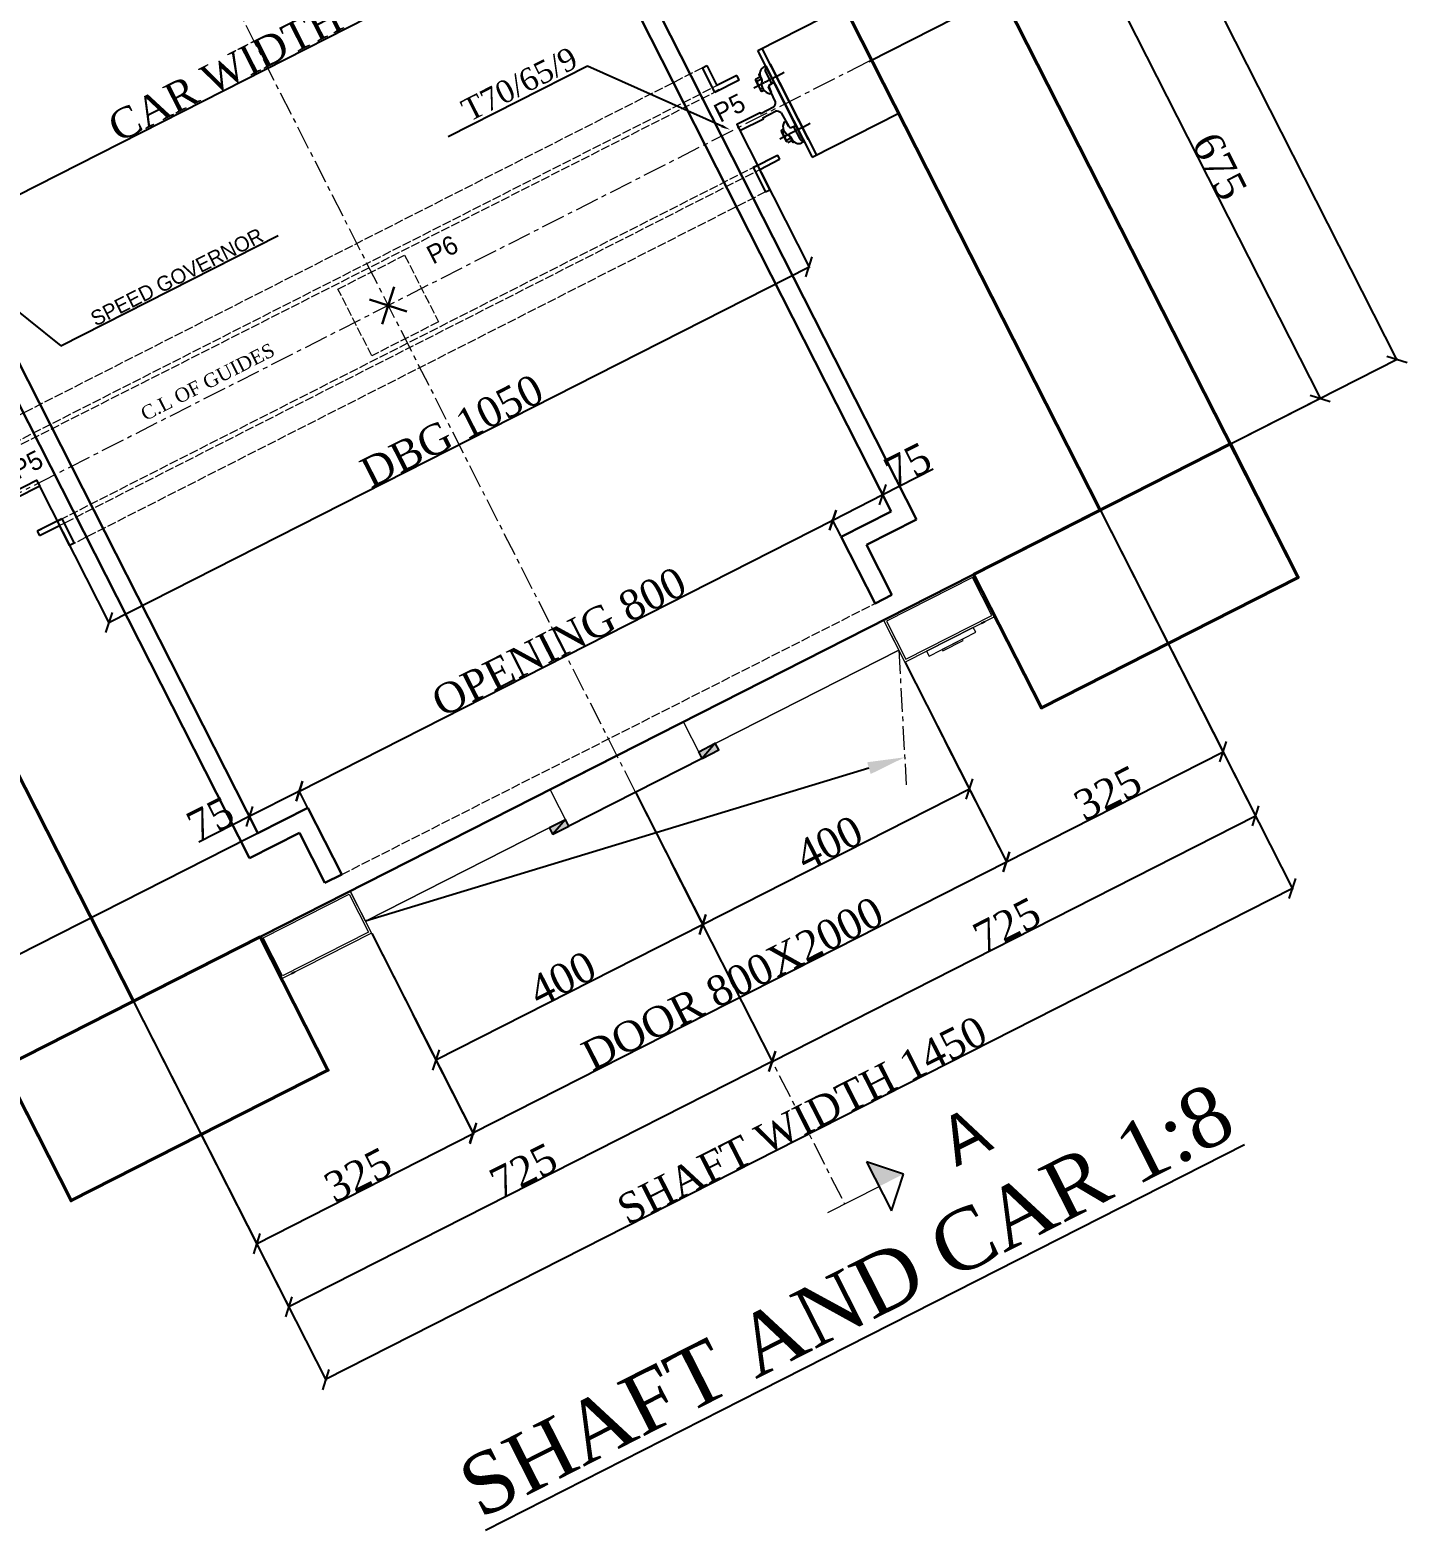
# Model space of a CAD drawing. Header units: millimetres. Extents: x 9028 to 18688, y -22518 to -16466.
# Drawn here: x 9998 to 11839, y -22518 to -20512 of the extents above; entities that cross this region are included whole.
import ezdxf
from ezdxf import colors
from ezdxf.entities.mleader import LeaderData, LeaderLine
from ezdxf.math import Vec2, Vec3

# ---------------------------------------------------------------- set-up
doc = ezdxf.new("R2010")
doc.units = ezdxf.units.MM
for name, pattern in [('ACAD_ISO02W100', [15, 12, -3]), ('ACAD_ISO10W100', [18, 12, -3, 0, -3]), ('CENTER', [50.8, 31.75, -6.35, 6.35, -6.35]), ('CENTER2', [28.575, 19.05, -3.175, 3.175, -3.175])]:
    doc.linetypes.add(name, pattern=pattern)
for name, color, linetype in [('6', 7, 'Continuous'), ('7', 6, 'ACAD_ISO10W100'), ('PDF_0', 7, 'Continuous'), ('PDF_gide rail', 7, 'Continuous')]:
    doc.layers.add(name, color=color, linetype=linetype)
for name, color, linetype, lineweight in [('Car', 3, 'Continuous', 18), ('CL', 2, 'CENTER', 0), ('DL', 8, 'ACAD_ISO02W100', 0), ('step&guides', 3, 'Continuous', 30), ('Wall', 1, 'Continuous', 50)]:
    doc.layers.add(name, color=color, linetype=linetype, lineweight=lineweight)
doc.styles.add('nassar2', font='cent.shx', dxfattribs={"height": 60})
doc.styles.add('top', font='cent.shx', dxfattribs={"height": 40})
doc.dimstyles.new('top', dxfattribs={"dimtxt": 35, "dimasz": 20, "dimexe": 1.25, "dimexo": 0.625, "dimtad": 1, "dimtxsty": 'top', "dimblk": 'OBLIQUE', "dimcen": 2.5, "dimadec": 0, "dimazin": 0, "dimtfac": 1, "dimtmove": 0, "dimatfit": 3, "dimldrblk": 'OBLIQUE', "dimfxl": 1, "dimarcsym": 0})

# ---------------------------------------------------------------- blocks, each defined once
blk = doc.blocks.new('_Oblique')
at = {"color": 0, "linetype": 'ByBlock', "lineweight": -2}
blk.add_line((-0.5, -0.5), (0.5, 0.5), dxfattribs=at)
blk = doc.blocks.new('*D24')
at = {"color": 0, "lineweight": -2, "transparency": 16777216}
for p, q in [((10811.3, -21539.3), (10897.7, -21709.4)), ((10540.5, -21889.4), (10897.1, -21708.3)), ((10454.7, -21720.4), (10541.1, -21890.6))]:
    blk.add_line(p, q, dxfattribs=at)
at = {"layer": 'Defpoints', "color": 0, "transparency": 16777216}
for p in [(10811, -21538.7), (10897.1, -21708.3), (10454.4, -21719.9)]:
    blk.add_point(p, dxfattribs=at)
at = {"color": 0, "lineweight": -2, "transparency": 16777216, "xscale": 20, "yscale": 20, "zscale": 20}
for p, rotation in [((10897.1, -21708.3), 26.92901637119429), ((10540.5, -21889.4), 206.9290163711943)]:
    blk.add_blockref('_Oblique', p, dxfattribs=dict(at, rotation=rotation))
at = {"color": 0, "transparency": 16777216, "insert": (10709.5, -21780.5), "char_height": 40, "attachment_point": 5, "rotation": 26.929, "style": 'top'}
blk.add_mtext('400', dxfattribs=at)
blk = doc.blocks.new('*D25')
at = {"color": 0, "lineweight": -2, "transparency": 16777216}
for p, q in [((11167.9, -21358.1), (11254.3, -21528.3)), ((10807.6, -21532.1), (10897.7, -21709.4)), ((10897.1, -21708.3), (11253.8, -21527.1))]:
    blk.add_line(p, q, dxfattribs=at)
at = {"layer": 'Defpoints', "color": 0, "transparency": 16777216}
for p in [(11167.6, -21357.6), (10807.3, -21531.5), (11253.8, -21527.1)]:
    blk.add_point(p, dxfattribs=at)
at = {"color": 0, "lineweight": -2, "transparency": 16777216, "xscale": 20, "yscale": 20, "zscale": 20}
for p, rotation in [((11253.8, -21527.1), 26.92901637119429), ((10897.1, -21708.3), 206.9290163711943)]:
    blk.add_blockref('_Oblique', p, dxfattribs=dict(at, rotation=rotation))
at = {"color": 0, "transparency": 16777216, "insert": (11066.1, -21599.3), "char_height": 40, "attachment_point": 5, "rotation": 26.929, "style": 'top'}
blk.add_mtext('400', dxfattribs=at)
blk = doc.blocks.new('*D8')
at = {"color": 0, "lineweight": -2, "transparency": 16777216}
for p, q in [((11220.7, -21462.1), (11303.8, -21625.6)), ((10590, -21986.8), (11303.2, -21624.5)), ((10509.3, -21828), (10590.5, -21987.9))]:
    blk.add_line(p, q, dxfattribs=at)
at = {"layer": 'Defpoints', "color": 0, "transparency": 16777216}
for p in [(11220.4, -21461.5), (11303.2, -21624.5), (10509, -21827.5)]:
    blk.add_point(p, dxfattribs=at)
at = {"color": 0, "lineweight": -2, "transparency": 16777216, "xscale": 20, "yscale": 20, "zscale": 20}
for p, rotation in [((11303.2, -21624.5), 26.92901637119429), ((10590, -21986.8), 206.9290163711943)]:
    blk.add_blockref('_Oblique', p, dxfattribs=dict(at, rotation=rotation))
at = {"color": 0, "transparency": 16777216, "insert": (10937.2, -21787.3), "char_height": 40, "attachment_point": 5, "rotation": 26.929, "style": 'top'}
blk.add_mtext('DOOR 800X2000', dxfattribs=at)
blk = doc.blocks.new('*D9')
at = {"color": 0, "lineweight": -2, "transparency": 16777216}
for p, q in [((10357.9, -21529.9), (10291, -21563.8)), ((10368.9, -21551.7), (10357.3, -21528.8)), ((10291, -21563.8), (10223.5, -21598.1)), ((10302.1, -21585.6), (10290.4, -21562.7))]:
    blk.add_line(p, q, dxfattribs=at)
at = {"layer": 'Defpoints', "color": 0, "transparency": 16777216}
for p in [(10369.2, -21552.2), (10291, -21563.8), (10302.3, -21586.2)]:
    blk.add_point(p, dxfattribs=at)
at = {"color": 0, "lineweight": -2, "transparency": 16777216, "xscale": 20, "yscale": 20, "zscale": 20}
for p, rotation in [((10357.9, -21529.9), 26.92901637119424), ((10291, -21563.8), 206.9290163711943)]:
    blk.add_blockref('_Oblique', p, dxfattribs=dict(at, rotation=rotation))
at = {"color": 0, "transparency": 16777216, "insert": (10239, -21567.1), "char_height": 40, "attachment_point": 5, "rotation": 26.929, "style": 'top'}
blk.add_mtext('75', dxfattribs=at)
blk = doc.blocks.new('*D10')
at = {"color": 0, "lineweight": -2, "transparency": 16777216}
for p, q in [((10357.9, -21529.9), (11071.1, -21167.6)), ((11082.2, -21189.4), (11070.5, -21166.5)), ((10368.9, -21551.7), (10357.3, -21528.8))]:
    blk.add_line(p, q, dxfattribs=at)
at = {"layer": 'Defpoints', "color": 0, "transparency": 16777216}
for p in [(11071.1, -21167.6), (11082.5, -21189.9), (10369.2, -21552.2)]:
    blk.add_point(p, dxfattribs=at)
at = {"color": 0, "lineweight": -2, "transparency": 16777216, "xscale": 20, "yscale": 20, "zscale": 20}
for p, rotation in [((11071.1, -21167.6), 26.92901637119429), ((10357.9, -21529.9), 206.9290163711943)]:
    blk.add_blockref('_Oblique', p, dxfattribs=dict(at, rotation=rotation))
at = {"color": 0, "transparency": 16777216, "insert": (10705.1, -21330.3), "char_height": 40, "attachment_point": 5, "rotation": 26.929, "style": 'top'}
blk.add_mtext('OPENING 800', dxfattribs=at)
blk = doc.blocks.new('*D26')
at = {"color": 0, "lineweight": -2, "transparency": 16777216}
for p, q in [((11138, -21133.6), (11205.4, -21099.3)), ((11071.1, -21167.6), (11138, -21133.6)), ((11149, -21155.4), (11137.4, -21132.5)), ((11082.2, -21189.4), (11070.5, -21166.5))]:
    blk.add_line(p, q, dxfattribs=at)
at = {"layer": 'Defpoints', "color": 0, "transparency": 16777216}
for p in [(11138, -21133.6), (11149.3, -21155.9), (11082.5, -21189.9)]:
    blk.add_point(p, dxfattribs=at)
at = {"color": 0, "lineweight": -2, "transparency": 16777216, "xscale": 20, "yscale": 20, "zscale": 20}
for p, rotation in [((11138, -21133.6), 26.92901637119429), ((11071.1, -21167.6), 206.9290163711943)]:
    blk.add_blockref('_Oblique', p, dxfattribs=dict(at, rotation=rotation))
at = {"color": 0, "transparency": 16777216, "insert": (11171.3, -21093.6), "char_height": 40, "attachment_point": 5, "rotation": 26.929, "style": 'top'}
blk.add_mtext('75', dxfattribs=at)
blk = doc.blocks.new('*D11')
at = {"color": 0, "lineweight": -2, "transparency": 16777216}
for p, q in [((11429.1, -21154.7), (11593.5, -21478.4)), ((11206.3, -21433.7), (11303.8, -21625.6)), ((11303.2, -21624.5), (11593, -21477.3))]:
    blk.add_line(p, q, dxfattribs=at)
at = {"layer": 'Defpoints', "color": 0, "transparency": 16777216}
for p in [(11428.8, -21154.2), (11206, -21433.1), (11593, -21477.3)]:
    blk.add_point(p, dxfattribs=at)
at = {"color": 0, "lineweight": -2, "transparency": 16777216, "xscale": 20, "yscale": 20, "zscale": 20}
for p, rotation in [((11593, -21477.3), 26.92901637119429), ((11303.2, -21624.5), 206.9290163711943)]:
    blk.add_blockref('_Oblique', p, dxfattribs=dict(at, rotation=rotation))
at = {"color": 0, "transparency": 16777216, "insert": (11438.8, -21532.5), "char_height": 40, "attachment_point": 5, "rotation": 26.929, "style": 'top'}
blk.add_mtext('325', dxfattribs=at)
blk = doc.blocks.new('*D12')
at = {"color": 0, "lineweight": -2, "transparency": 16777216}
for p, q in [((10454.7, -21720.4), (10591.1, -21989)), ((10136.3, -21811.4), (10301.3, -22136.2)), ((10300.8, -22135.1), (10590.5, -21987.9))]:
    blk.add_line(p, q, dxfattribs=at)
at = {"layer": 'Defpoints', "color": 0, "transparency": 16777216}
for p in [(10454.4, -21719.9), (10136.1, -21810.9), (10590.5, -21987.9)]:
    blk.add_point(p, dxfattribs=at)
at = {"color": 0, "lineweight": -2, "transparency": 16777216, "xscale": 20, "yscale": 20, "zscale": 20}
for p, rotation in [((10590.5, -21987.9), 26.92901637119429), ((10300.8, -22135.1), 206.9290163711943)]:
    blk.add_blockref('_Oblique', p, dxfattribs=dict(at, rotation=rotation))
at = {"color": 0, "transparency": 16777216, "insert": (10436.3, -22043.1), "char_height": 40, "attachment_point": 5, "rotation": 26.929, "style": 'top'}
blk.add_mtext('325', dxfattribs=at)
blk = doc.blocks.new('*D13')
at = {"color": 0, "lineweight": -2, "transparency": 16777216}
for p, q in [((10854.8, -21624.9), (10990.7, -21892.4)), ((10136.3, -21811.4), (10344.3, -22220.7)), ((10990.1, -21891.3), (10343.7, -22219.6))]:
    blk.add_line(p, q, dxfattribs=at)
at = {"layer": 'Defpoints', "color": 0, "transparency": 16777216}
for p in [(10854.5, -21624.3), (10136.1, -21810.9), (10343.7, -22219.6)]:
    blk.add_point(p, dxfattribs=at)
at = {"color": 0, "lineweight": -2, "transparency": 16777216, "xscale": 20, "yscale": 20, "zscale": 20}
for p, rotation in [((10990.1, -21891.3), 26.92901637119424), ((10343.7, -22219.6), 206.9290163711943)]:
    blk.add_blockref('_Oblique', p, dxfattribs=dict(at, rotation=rotation))
at = {"color": 0, "transparency": 16777216, "insert": (10657.6, -22037.1), "char_height": 40, "attachment_point": 5, "rotation": 26.929, "style": 'top'}
blk.add_mtext('725', dxfattribs=at)
blk = doc.blocks.new('*D14')
at = {"color": 0, "lineweight": -2, "transparency": 16777216}
for p, q in [((11429.1, -21154.7), (11637, -21564.1)), ((10990.1, -21891.3), (11636.5, -21562.9)), ((10854.8, -21624.9), (10990.7, -21892.4))]:
    blk.add_line(p, q, dxfattribs=at)
at = {"layer": 'Defpoints', "color": 0, "transparency": 16777216}
for p in [(11428.8, -21154.2), (11636.5, -21562.9), (10854.5, -21624.3)]:
    blk.add_point(p, dxfattribs=at)
at = {"color": 0, "lineweight": -2, "transparency": 16777216, "xscale": 20, "yscale": 20, "zscale": 20}
for p, rotation in [((11636.5, -21562.9), 26.92901637119429), ((10990.1, -21891.3), 206.9290163711943)]:
    blk.add_blockref('_Oblique', p, dxfattribs=dict(at, rotation=rotation))
at = {"color": 0, "transparency": 16777216, "insert": (11303.9, -21708.7), "char_height": 40, "attachment_point": 5, "rotation": 26.929, "style": 'top'}
blk.add_mtext('725', dxfattribs=at)
blk = doc.blocks.new('*D27')
at = {"color": 0, "lineweight": -2, "transparency": 16777216}
for p, q in [((11429.1, -21154.7), (11686.4, -21661.3)), ((11685.8, -21660.1), (10393.1, -22316.8)), ((10136.3, -21811.4), (10393.6, -22317.9))]:
    blk.add_line(p, q, dxfattribs=at)
at = {"layer": 'Defpoints', "color": 0, "transparency": 16777216}
for p in [(11428.8, -21154.2), (10136.1, -21810.9), (10393.1, -22316.8)]:
    blk.add_point(p, dxfattribs=at)
at = {"color": 0, "lineweight": -2, "transparency": 16777216, "xscale": 20, "yscale": 20, "zscale": 20}
for p, rotation in [((11685.8, -21660.1), 26.92901637119424), ((10393.1, -22316.8), 206.9290163711943)]:
    blk.add_blockref('_Oblique', p, dxfattribs=dict(at, rotation=rotation))
at = {"color": 0, "transparency": 16777216, "insert": (11030.1, -21970.1), "char_height": 40, "attachment_point": 5, "rotation": 26.929, "style": 'top'}
blk.add_mtext('SHAFT WIDTH 1450', dxfattribs=at)
blk = doc.blocks.new('*D16')
at = {"color": 0, "lineweight": -2, "transparency": 16777216}
for p, q in [((11119.2, -20554.3), (11418.3, -20402.5)), ((11417.1, -20403), (11722.8, -21004.8)), ((11429.4, -21153.9), (11724, -21004.3))]:
    blk.add_line(p, q, dxfattribs=at)
at = {"layer": 'Defpoints', "color": 0, "transparency": 16777216}
for p in [(11118.7, -20554.6), (11722.8, -21004.8), (11428.8, -21154.2)]:
    blk.add_point(p, dxfattribs=at)
at = {"color": 0, "lineweight": -2, "transparency": 16777216, "xscale": 20, "yscale": 20, "zscale": 20}
for p, rotation in [((11417.1, -20403), 116.9290163711014), ((11722.8, -21004.8), 296.9290163711014)]:
    blk.add_blockref('_Oblique', p, dxfattribs=dict(at, rotation=rotation))
at = {"color": 0, "transparency": 16777216, "insert": (11588.4, -20694.6), "char_height": 40, "attachment_point": 5, "rotation": 296.929, "style": 'top'}
blk.add_mtext('675', dxfattribs=at)
blk = doc.blocks.new('*D17')
at = {"color": 0, "lineweight": -2, "transparency": 16777216}
for p, q in [((10761.4, -19838.8), (11055.9, -19689.2)), ((11417.1, -20403), (11054.8, -19689.8)), ((11119.2, -20554.3), (11418.3, -20402.5))]:
    blk.add_line(p, q, dxfattribs=at)
at = {"layer": 'Defpoints', "color": 0, "transparency": 16777216}
for p in [(11054.8, -19689.8), (10760.8, -19839.1), (11118.7, -20554.6)]:
    blk.add_point(p, dxfattribs=at)
at = {"color": 0, "lineweight": -2, "transparency": 16777216, "xscale": 20, "yscale": 20, "zscale": 20}
for p, rotation in [((11054.8, -19689.8), 116.9290163711014), ((11417.1, -20403), 296.9290163711014)]:
    blk.add_blockref('_Oblique', p, dxfattribs=dict(at, rotation=rotation))
at = {"color": 0, "transparency": 16777216, "insert": (11254.4, -20037), "char_height": 40, "attachment_point": 5, "rotation": 296.929, "style": 'top'}
blk.add_mtext('TZ 800', dxfattribs=at)
blk = doc.blocks.new('*D18')
at = {"color": 0, "lineweight": -2, "transparency": 16777216}
for p, q in [((9758.3, -20516.6), (9163.7, -20818.6)), ((9708.3, -21887.9), (9164.8, -20818.1)), ((10346.4, -21563.8), (9707.2, -21888.5))]:
    blk.add_line(p, q, dxfattribs=at)
at = {"layer": 'Defpoints', "color": 0, "transparency": 16777216}
for p in [(9758.9, -20516.3), (9164.8, -20818.1), (10346.9, -21563.5)]:
    blk.add_point(p, dxfattribs=at)
at = {"color": 0, "lineweight": -2, "transparency": 16777216, "xscale": 20, "yscale": 20, "zscale": 20}
for p, rotation in [((9164.8, -20818.1), 116.9290163711014), ((9708.3, -21887.9), 296.9290163711014)]:
    blk.add_blockref('_Oblique', p, dxfattribs=dict(at, rotation=rotation))
at = {"color": 0, "transparency": 16777216, "insert": (9432.3, -21299.1), "char_height": 40, "attachment_point": 5, "rotation": 296.929, "style": 'top'}
blk.add_mtext('CAR DEPTH 1200', dxfattribs=at)
blk = doc.blocks.new('*D29')
at = {"color": 0, "lineweight": -2, "transparency": 16777216}
for p, q in [((10943.1, -20639.5), (11039.9, -20830.2)), ((10103.2, -21304.6), (11039.4, -20829.1)), ((10011, -21123), (10103.8, -21305.7))]:
    blk.add_line(p, q, dxfattribs=at)
at = {"layer": 'Defpoints', "color": 0, "transparency": 16777216}
for p in [(10942.8, -20638.9), (11039.4, -20829.1), (10010.7, -21122.5)]:
    blk.add_point(p, dxfattribs=at)
at = {"color": 0, "lineweight": -2, "transparency": 16777216, "xscale": 20, "yscale": 20, "zscale": 20}
for p, rotation in [((11039.4, -20829.1), 26.92901637119429), ((10103.2, -21304.6), 206.9290163711943)]:
    blk.add_blockref('_Oblique', p, dxfattribs=dict(at, rotation=rotation))
at = {"color": 0, "transparency": 16777216, "insert": (10561.9, -21048.4), "char_height": 40, "attachment_point": 5, "rotation": 26.929, "style": 'top'}
blk.add_mtext('DBG 1050', dxfattribs=at)
blk = doc.blocks.new('*D30')
at = {"color": 0, "lineweight": -2, "transparency": 16777216}
for p, q in [((10606.1, -20086.6), (10739.6, -20349.3)), ((9892, -20778.4), (10739, -20348.1)), ((9759.2, -20516.9), (9892.6, -20779.5))]:
    blk.add_line(p, q, dxfattribs=at)
at = {"layer": 'Defpoints', "color": 0, "transparency": 16777216}
for p in [(10605.9, -20086.1), (10739, -20348.1), (9758.9, -20516.3)]:
    blk.add_point(p, dxfattribs=at)
at = {"color": 0, "lineweight": -2, "transparency": 16777216, "xscale": 20, "yscale": 20, "zscale": 20}
for p, rotation in [((10739, -20348.1), 26.92901637119429), ((9892, -20778.4), 206.9290163711943)]:
    blk.add_blockref('_Oblique', p, dxfattribs=dict(at, rotation=rotation))
at = {"color": 0, "transparency": 16777216, "insert": (10306.2, -20544.9), "char_height": 40, "attachment_point": 5, "rotation": 26.929, "style": 'top'}
blk.add_mtext('CAR WIDTH 950', dxfattribs=at)
blk = doc.blocks.new('*D21')
at = {"color": 0, "lineweight": -2, "transparency": 16777216}
for p, q in [((10700.3, -19729.6), (11102, -19525.6)), ((11825.5, -20952.7), (11100.8, -19526.2)), ((11424.9, -21156.2), (11826.6, -20952.1))]:
    blk.add_line(p, q, dxfattribs=at)
at = {"layer": 'Defpoints', "color": 0, "transparency": 16777216}
for p in [(11100.8, -19526.2), (10699.8, -19729.9), (11424.4, -21156.4)]:
    blk.add_point(p, dxfattribs=at)
at = {"color": 0, "lineweight": -2, "transparency": 16777216, "xscale": 20, "yscale": 20, "zscale": 20}
for p, rotation in [((11100.8, -19526.2), 116.9290163711014), ((11825.5, -20952.7), 296.9290163711014)]:
    blk.add_blockref('_Oblique', p, dxfattribs=dict(at, rotation=rotation))
at = {"color": 0, "transparency": 16777216, "insert": (11458.9, -20185.5), "char_height": 40, "attachment_point": 5, "rotation": 296.929, "style": 'top'}
blk.add_mtext('SHAFT DEPTH  1600', dxfattribs=at)

msp = doc.modelspace()

# ---------------------------------------------------------------- hatches: boundary and pattern name
at = {"true_color": 0x000007, "transparency": 33554666}
h = msp.add_hatch(color=7, dxfattribs=at)
h.paths.add_polyline_path([(10892.027, -21477.275), (10914.097, -21466.064), (10896.559, -21486.197)])
h.paths.add_polyline_path([(10914.097, -21466.064), (10896.559, -21486.197), (10918.629, -21474.986)])
h = msp.add_hatch(color=7, dxfattribs=at)
h.paths.add_polyline_path([(10692.455, -21578.65), (10713.586, -21567.916), (10696.987, -21587.572)])
h.paths.add_polyline_path([(10713.586, -21567.916), (10696.987, -21587.572), (10718.119, -21576.838)])
at = {"layer": 'Car', "lineweight": 25, "ltscale": 4, "transparency": 16777216}
h = msp.add_hatch(color=256, dxfattribs=at)
h.dxf.hatch_style = 1
h.paths.add_polyline_path([(11132.988, -22058.518), (11116.434, -22025.706), (11165.603, -22042.063)])

# ---------------------------------------------------------------- linework, layer by layer
for p, q in [((10971, -20539.912), (11086.904, -20481.036)), ((10992.512, -20582.261), (11021.95, -20640.213)), ((11043.462, -20682.563), (11159.366, -20623.687)), ((10942.783, -20638.927), (10946.859, -20646.951)), ((10006.636, -21114.458), (10010.712, -21122.482)), ((10140.517, -21808.591), (11424.375, -21156.435)), ((11424.375, -21156.435), (10140.517, -21808.591)), ((11241.604, -21249.277), (11246.061, -21247.012)), ((11259.435, -21240.219), (11350.012, -21418.532)), ((11270.154, -21305.482), (11274.612, -21303.217)), ((10318.83, -21718.014), (10323.288, -21715.749)), ((10351.839, -21771.955), (10347.381, -21774.219))]:
    msp.add_line(p, q)
at = {"ltscale": 5, "transparency": 33554666}
for p, q in [((10896.858, -20562.909), (10902.723, -20559.94)), ((10913.348, -20595.495), (10896.858, -20562.909)), ((10902.723, -20559.94), (10916.245, -20586.661)), ((10942.965, -20573.139), (10916.245, -20586.661)), ((10945.934, -20579.005), (10942.965, -20573.139)), ((10913.348, -20595.495), (10945.934, -20579.005)), ((10919.213, -20592.526), (10913.348, -20595.495)), ((10964.573, -20696.338), (10997.108, -20679.748)), ((10970.429, -20693.352), (10964.573, -20696.338)), ((10964.573, -20696.338), (10981.162, -20728.873)), ((11000.094, -20685.605), (10973.415, -20699.208)), ((10997.108, -20679.748), (11000.094, -20685.605)), ((10987.019, -20725.887), (10973.415, -20699.208)), ((10981.162, -20728.873), (10987.019, -20725.887)), ((10040.148, -21165.914), (10007.562, -21182.404)), ((10010.53, -21188.27), (10037.25, -21174.748)), ((10034.282, -21168.882), (10040.148, -21165.914)), ((10050.772, -21201.468), (10037.25, -21174.748)), ((10040.148, -21165.914), (10056.638, -21198.5)), ((10007.562, -21182.404), (10010.53, -21188.27)), ((10056.638, -21198.5), (10050.772, -21201.468))]:
    msp.add_line(p, q, dxfattribs=at)
at = {"color": 7, "linetype": 'Continuous', "lineweight": 20, "transparency": 33554666}
for p, q in [((10892.046, -21477.313), (11159.453, -21341.479)), ((10446.198, -21703.788), (10713.606, -21567.954))]:
    msp.add_line(p, q, dxfattribs=at)
at = {"transparency": 33554666}
msp.add_line((10871.666, -21437.192), (10693.226, -21527.834), dxfattribs=at)
at = {"color": 7, "linetype": 'Continuous', "lineweight": 20, "transparency": 33554666}
for points in [[(11259.435, -21240.219), (11139.073, -21301.358), (11167.624, -21357.564), (11287.985, -21296.424)], [(11258.128, -21244.27), (11143.107, -21302.675), (11168.921, -21353.494), (11283.943, -21295.09)], [(11199.908, -21349.359), (11262.318, -21317.657), (11259.009, -21311.143), (11196.599, -21342.845)], [(11218.124, -21342.349), (11245.42, -21328.483), (11244.515, -21326.7), (11217.218, -21340.566)], [(10305.457, -21724.807), (10425.819, -21663.668), (10454.369, -21719.873), (10334.007, -21781.012)], [(10309.499, -21726.141), (10424.503, -21667.701), (10450.317, -21718.52), (10335.314, -21776.961)]]:
    msp.add_lwpolyline(points, close=True, dxfattribs=at)
for points in [[(10713.606, -21567.954), (10446.198, -21703.788), (10425.819, -21663.668), (11139.073, -21301.358), (11159.453, -21341.479), (10892.046, -21477.313)], [(10896.559, -21486.197), (10894.326, -21481.802), (10871.666, -21437.192)], [(10718.119, -21576.838), (10693.226, -21527.834), (10693.226, -21527.834)]]:
    msp.add_lwpolyline(points, dxfattribs=at)
at = {"color": 7, "linetype": 'Continuous', "lineweight": -2, "true_color": 0x000007, "transparency": 33554666}
for points in [[(10892.027, -21477.275), (10914.097, -21466.064), (10896.559, -21486.197)], [(10914.097, -21466.064), (10896.559, -21486.197), (10918.629, -21474.986)], [(10692.455, -21578.65), (10713.586, -21567.916), (10696.987, -21587.572)], [(10713.586, -21567.916), (10696.987, -21587.572), (10718.119, -21576.838)]]:
    msp.add_lwpolyline(points, close=True, dxfattribs=at)
at = {"color": 7, "linetype": 'Continuous', "lineweight": 20, "true_color": 0x000007, "transparency": 33554666}
for points in [[(10918.629, -21474.986), (10914.097, -21466.064), (10914.097, -21466.064)], [(10696.987, -21587.572), (10692.455, -21578.65), (10692.455, -21578.65)]]:
    msp.add_lwpolyline(points, dxfattribs=at)
at = {"layer": '6', "transparency": 33554666}
msp.add_line((10896.559, -21486.197), (10718.119, -21576.838), dxfattribs=at)
at = {"layer": 'Car', "linetype": 'CENTER2', "lineweight": 30, "ltscale": 4, "transparency": 33554666}
for p, q in [((10468.634, -20905.572), (10484.862, -20855.837)), ((10501.615, -20888.818), (10451.88, -20872.59))]:
    msp.add_line(p, q, dxfattribs=at)
at = {"layer": 'Car', "lineweight": 25, "ltscale": 4, "transparency": 33554666}
for p, q in [((11165.603, -22042.063), (11116.434, -22025.706)), ((11116.434, -22025.706), (11149.542, -22091.329)), ((11149.542, -22091.329), (11165.764, -22042.123))]:
    msp.add_line(p, q, dxfattribs=at)
at = {"layer": 'Car', "ltscale": 4, "transparency": 33554666}
msp.add_line((11064.526, -22093.294), (11132.988, -22058.518), dxfattribs=at)
at = {"layer": 'CL'}
for p, q in [((9826.288, -19600.186, -110.467), (11086.923, -22081.917)), ((11118.677, -20554.626), (9834.818, -21206.783)), ((11159.453, -21341.479), (11169.339, -21521.664))]:
    msp.add_line(p, q, dxfattribs=at)
at = {"layer": 'DL'}
for p, q in [((10896.858, -20562.909), (9966.592, -21035.747)), ((10934.236, -20577.557), (9953.544, -21076.085)), ((10945.908, -20578.955), (9956.387, -21081.661)), ((10997.133, -20679.798), (10007.712, -21182.701)), ((10991.378, -20690.049), (10037.333, -21174.911)), ((10981.162, -20728.873), (10054.927, -21199.656))]:
    msp.add_line(p, q, dxfattribs=at)
at = {"layer": 'DL', "transparency": 33554666}
msp.add_line((10414.496, -21641.378), (11127.751, -21279.069), dxfattribs=at)
at = {"layer": 'DL'}
msp.add_lwpolyline([(10543.97, -20902.638), (10454.814, -20947.927), (10409.525, -20858.77), (10498.682, -20813.482)], close=True, dxfattribs=at)
at = {"layer": 'PDF_0', "lineweight": 25}
for points in [[(11032.859, -20661.689), (10971, -20539.912)], [(11038.647, -20658.749), (10976.788, -20536.971)], [(10967.782, -20577.898), (10973.644, -20574.92)], [(10974.418, -20574.915), (10976.299, -20578.618)], [(10981.603, -20560.785), (10978.209, -20562.509)], [(10979.134, -20562.039), (10979.134, -20562.039)], [(10989.018, -20583.025), (10980.712, -20566.672)], [(10981.603, -20560.785), (11032.859, -20661.689)], [(10981.603, -20560.785), (11043.462, -20682.563)], [(10981.623, -20563.88), (10982.857, -20563.253)], [(10987.391, -20557.845), (11038.647, -20658.749)], [(11038.647, -20658.749), (10987.391, -20557.845)], [(10987.391, -20557.845), (11038.647, -20658.749)], [(10987.391, -20557.845), (11049.25, -20679.622)], [(10988.984, -20577.608), (10994.905, -20574.601)], [(10995.464, -20574.317), (10996.389, -20573.847)], [(10997.189, -20573.441), (11006.117, -20568.906)], [(10965.534, -20589.52), (10971.705, -20586.385)], [(10968.026, -20579.874), (10974.922, -20593.45)], [(10972.014, -20586.229), (10972.939, -20585.759)], [(10973.248, -20585.602), (10979.419, -20582.467)], [(10977.147, -20590.22), (10974.678, -20591.474)], [(10979.728, -20582.31), (10980.653, -20581.84)], [(10980.962, -20581.683), (10987.133, -20578.549)], [(10985.896, -20589.352), (10988.821, -20595.927)], [(10986.251, -20585.984), (10987.486, -20585.357), (10989.06, -20584.378)], [(10987.75, -20578.235), (10988.367, -20577.922)], [(10988.945, -20595.872), (10988.945, -20595.872)], [(11012.321, -20641.374), (11008.737, -20635.133)], [(11008.854, -20635.066), (11008.854, -20635.066)], [(11000.176, -20657.718), (11006.347, -20654.583)], [(11009.436, -20661.395), (11002.54, -20647.819)], [(11006.46, -20647.927), (11003.991, -20649.181)], [(11006.656, -20654.426), (11007.582, -20653.956)], [(11007.89, -20653.799), (11014.061, -20650.665)], [(11014.37, -20650.508), (11015.295, -20650.038)], [(11017.21, -20659.157), (11015.33, -20655.455)], [(11015.604, -20649.881), (11021.775, -20646.746)], [(11019.272, -20642.584), (11027.579, -20658.937)], [(11022.392, -20646.433), (11023.009, -20646.12)], [(11023.626, -20645.806), (11029.547, -20642.798)], [(11030.106, -20642.515), (11031.031, -20642.044)], [(11031.831, -20641.638), (11040.759, -20637.103)], [(11010.888, -20662.757), (11016.75, -20659.779)], [(11032.859, -20661.689), (11029.465, -20663.413)], [(11030.371, -20659.848), (11031.605, -20659.221)], [(11030.39, -20662.943), (11030.39, -20662.943)]]:
    msp.add_lwpolyline(points, dxfattribs=at)
for points in [[(10973.311, -20571.208), (10972.077, -20571.834), (10976.466, -20580.474, 0.19879356), (10976.377, -20578.772)], [(10967.908, -20578.151, 0.42555746), (10969.349, -20580.983), (10975.212, -20578.005)], [(10979.023, -20593.149), (10976.246, -20594.56, -0.42555746), (10974.804, -20591.727)], [(10976.457, -20580.475, 0.4769017), (10987.466, -20597.506, 0.14500939), (10988.336, -20597.346)], [(11013.923, -20654.232, -0.4769017), (11006.662, -20635.297, -0.14500939), (11007.304, -20634.689)], [(11005.201, -20644.685), (11002.424, -20646.096, 0.42555746), (11003.861, -20648.93)], [(11019.552, -20662.238), (11018.317, -20662.865), (11013.929, -20654.225, -0.19879356), (11015.251, -20655.301)], [(11010.758, -20662.506, -0.42555746), (11009.32, -20659.672), (11015.183, -20656.694)]]:
    msp.add_lwpolyline(points, format="xyb", dxfattribs=at)
for centre, radius, start, end in [((10983.366, -20570.862), 9.817, 121.693317, 205.376721), ((10982.687, -20565.772), 2.171, 119.363647, 204.494386), ((10992.61, -20575.961), 23.705, 192.679402, 221.178631), ((10987.824, -20587.931), 2.503, 128.919369, 187.631638), ((10987.793, -20596.368), 1.119, 299.028399, 23.185806), ((10988.028, -20583.733), 1.217, 327.964554, 35.557956), ((11007.774, -20635.704), 1.119, 30.672227, 114.829634), ((11027.095, -20643.85), 23.705, 192.679402, 221.178631), ((11018.117, -20642.966), 1.217, 18.300076, 85.893479), ((11025.761, -20654.322), 9.817, 208.481312, 292.164715), ((11029.471, -20657.872), 2.171, 209.363647, 294.494386)]:
    msp.add_arc(centre, radius, start, end, dxfattribs=at)
at = {"layer": 'PDF_gide rail', "lineweight": 25}
for points in [[(10994.357, -20608.369), (10985.343, -20588.263)], [(10987.472, -20585.353), (10992.512, -20582.261), (11021.95, -20640.213), (11021.95, -20640.213)], [(11016.48, -20642.46), (11021.95, -20640.213), (10992.512, -20582.261), (10992.512, -20582.261)], [(10991.985, -20615.617), (10974.909, -20624.29), (10974.23, -20622.953), (10942.783, -20638.927), (10946.859, -20646.951), (10978.306, -20630.977), (10977.626, -20629.64), (10994.702, -20620.966)], [(11001.954, -20623.325), (11012.321, -20641.374)], [(9958.793, -21140.443), (9975.869, -21131.769), (9975.189, -21130.432), (10006.636, -21114.458), (10010.712, -21122.482), (9979.265, -21138.456), (9978.586, -21137.118), (9961.511, -21145.792)]]:
    msp.add_lwpolyline(points, dxfattribs=at)
for centre, radius, start, end in [((10989.888, -20588.615), 4.059, 126.519696, 190.467478), ((10986.844, -20609.922), 7.671, 312.071528, 11.685916), ((10996.269, -20628.476), 7.671, 42.172117, 101.786505), ((11015.271, -20638.585), 4.059, 223.390554, 287.338337), ((11015.271, -20638.585), 4.059, 223.390554, 287.338337)]:
    msp.add_arc(centre, radius, start, end, dxfattribs=at)
at = {"layer": 'step&guides'}
for p, q in [((10616.834, -20052.453), (11182.941, -21166.913)), ((10605.866, -20086.064), (11149.33, -21155.946)), ((9725.265, -20505.339), (10291.373, -21619.799)), ((9758.877, -20516.306), (10302.34, -21586.188)), ((11082.462, -21189.912), (11149.33, -21155.946)), ((11116.074, -21200.879), (11182.941, -21166.913)), ((11082.462, -21189.912), (11127.751, -21279.069)), ((11116.074, -21200.879), (11150.04, -21267.747)), ((11150.04, -21267.747), (11127.751, -21279.069)), ((10302.34, -21586.188), (10369.208, -21552.221)), ((10369.208, -21552.221), (10414.496, -21641.378)), ((10291.373, -21619.799), (10358.241, -21585.833)), ((10358.241, -21585.833), (10392.207, -21652.7)), ((10414.496, -21641.378), (10392.207, -21652.7))]:
    msp.add_line(p, q, dxfattribs=at)
at = {"layer": 'Wall'}
for points in [[(11350.012, -21418.532), (11693.266, -21244.171), (10787.493, -19461.035), (9147.008, -20294.345), (10052.78, -22077.482), (10396.034, -21903.121)], [(10305.457, -21724.807), (10136.059, -21810.856), (9411.441, -20384.346), (10704.215, -19727.661), (11428.833, -21154.17), (11259.435, -21240.219)]]:
    msp.add_lwpolyline(points, dxfattribs=at)
for points in [[(11259.435, -21240.219), (11602.689, -21065.858), (11693.266, -21244.171), (11350.012, -21418.532)], [(10305.457, -21724.807), (9962.203, -21899.168), (10052.78, -22077.482), (10396.034, -21903.121)]]:
    msp.add_lwpolyline(points, close=True, dxfattribs=at)

# ---------------------------------------------------------------- texts
at = {"linetype": 'ACAD_ISO02W100', "ltscale": 4, "transparency": 33554666, "char_height": 25, "rotation": 26.929016}
for s, insert, attachment_point in [('P5', (10945.621, -20595.882), 3), ('P6', (10525.208, -20803.965), 1), ('P5', (9970.201, -21091.362), 1)]:
    msp.add_mtext_dynamic_manual_height_columns(s, width=377.71746, gutter_width=125, heights=[0], dxfattribs=dict(at, insert=insert, attachment_point=attachment_point))
at = {"insert": (10563.5, -22432.263, -137), "char_height": 80, "attachment_point": 1, "rotation": 26.929016}
msp.add_mtext_dynamic_manual_height_columns('{\\Fcent|c0;\\L\\C6;SHAFT AND CAR 1:8}', width=2331.14753, gutter_width=200, heights=[0], dxfattribs=at)
at = {"ltscale": 4, "transparency": 33554666, "insert": (11258.788, -21948.858), "char_height": 65, "attachment_point": 3, "rotation": 26.65697}
msp.add_mtext_dynamic_manual_height_columns('A', width=315.98199, gutter_width=125, heights=[0], dxfattribs=at)
at = {"layer": '7', "ltscale": 4, "rotation": 26.929016}
for s, width, gutter_width, insert, char_height, attachment_point in [('{\\Fcent|c0;T70/65/9}', 812.66208, 175, (10719.348, -20533.636), 30, 3), ('{\\Fcadnw-1|c0;SPEED GOVERNOR}', 812.66208, 175, (10076.402, -20891.139), 20, 1), ('\\pxt1;{\\Fcent|c0;C.L OF GUIDES}', 686.44118, 9.318, (10143.541, -21018.824), 18.63605, 1)]:
    msp.add_mtext_dynamic_manual_height_columns(s, width=width, gutter_width=gutter_width, heights=[0], dxfattribs=dict(at, insert=insert, char_height=char_height, attachment_point=attachment_point))

# ---------------------------------------------------------------- dimensions: what is measured, and where the dimension line sits
for base, p1, p2, text, picture, middle in [((11100.837, -19526.19), (11424.375, -21156.435), (10699.757, -19729.926), 'SHAFT DEPTH  <>', '*D21', (11440.502, -20194.867)), ((9164.818, -20818.067), (10346.919, -21563.544), (9758.877, -20516.306), 'CAR DEPTH <>', '*D18', (9413.906, -21308.43))]:
    dim = msp.add_linear_dim(base=base, p1=p1, p2=p2, angle=116.929016, text=text, dimstyle='top')
    dim.commit()
    dim.dimension.update_dxf_attribs({"geometry": picture, "text_midpoint": middle, "dimtype": 160})
for base, p1, p2, angle, text, picture, middle in [((11054.831, -19689.763), (11118.677, -20554.626), (10760.826, -19839.107), 116.929016, 'TZ <>', '*D17', (11254.374, -20037.049)), ((10738.994, -20348.143), (9758.877, -20516.306), (10605.866, -20086.064), 26.929016, 'CAR WIDTH <>', '*D30', (10306.158, -20544.875)), ((11039.36, -20829.052), (10010.712, -21122.482), (10942.783, -20638.927), 26.929016, 'DBG <>', '*D29', (10561.946, -21048.428)), ((10393.076, -22316.828), (11428.833, -21154.17), (10136.059, -21810.856), 26.929016, 'SHAFT WIDTH <>', '*D27', (11030.122, -21970.097)), ((11071.111, -21167.566), (10369.208, -21552.221), (11082.462, -21189.912), 26.929016, 'OPENING <>', '*D10', (10705.143, -21330.332)), ((11303.212, -21624.489), (10509.023, -21827.468), (11220.444, -21461.549), 26.929016, 'DOOR <>X2000', '*D8', (10937.244, -21787.254))]:
    dim = msp.add_linear_dim(base=base, p1=p1, p2=p2, angle=angle, text=text, dimstyle='top')
    dim.commit()
    dim.dimension.update_dxf_attribs({"geometry": picture, "text_midpoint": middle})
for base, p1, p2, angle, picture, middle in [((11722.838, -21004.826), (11118.677, -20554.626), (11428.833, -21154.17), 116.929016, '*D16', (11588.378, -20694.581)), ((11636.476, -21562.943), (10854.49, -21624.341), (11428.833, -21154.17), 26.929016, '*D14', (11303.941, -21708.726)), ((11592.972, -21477.3), (11206.017, -21433.146), (11428.833, -21154.17), 26.929016, '*D11', (11438.751, -21532.506)), ((11253.762, -21527.138), (10807.339, -21531.518), (11167.624, -21357.564), 26.929016, '*D25', (11066.107, -21599.327)), ((10897.134, -21708.293), (10454.369, -21719.873), (10810.996, -21538.718), 26.929016, '*D24', (10709.48, -21780.481)), ((10343.702, -22219.628), (10854.49, -21624.341), (10136.059, -21810.856), 26.929016, '*D13', (10657.554, -22037.068)), ((10590.524, -21987.912), (10136.059, -21810.856), (10454.369, -21719.873), 26.929016, '*D12', (10436.303, -22043.117))]:
    dim = msp.add_linear_dim(base=base, p1=p1, p2=p2, angle=angle, dimstyle='top')
    dim.commit()
    dim.dimension.update_dxf_attribs({"geometry": picture, "text_midpoint": middle})
for base, p1, p2, picture, middle in [((11137.979, -21133.599), (11082.462, -21189.912), (11149.33, -21155.946), '*D26', (11180.618, -21111.94)), ((10290.989, -21563.841), (10369.208, -21552.221), (10302.34, -21586.188), '*D9', (10248.35, -21585.501))]:
    dim = msp.add_linear_dim(base=base, p1=p1, p2=p2, angle=26.929016, dimstyle='top')
    dim.commit()
    dim.dimension.update_dxf_attribs({"geometry": picture, "text_midpoint": middle, "dimtype": 160})

# ---------------------------------------------------------------- leaders
ml = msp.add_multileader_mtext('Standard')
ml.set_content('', color=256, style='nassar2')
ml.set_leader_properties()
ml.build(insert=Vec2(0, 0))
ml.multileader.update_dxf_attribs({"text_left_attachment_type": 6, "text_right_attachment_type": 6, "arrow_head_size": 12})
ctx = ml.context
ctx.base_point, ctx.char_height, ctx.arrow_head_size, ctx.landing_gap_size, ctx.plane_origin, ctx.plane_x_axis, ctx.plane_y_axis = Vec3(10556.716, -20655.24), 60, 12, 0.09, Vec3(10883.949, -20457.847), Vec3(0.89156829, 0.45288629), Vec3(-0.45288629, 0.89156829)
ctx.left_attachment, ctx.right_attachment, ctx.text_align_type = 6, 6, 2
notes = []
notes.append((ctx, [(0, (1, 1, 0), (10743.099, -20560.564), (-0.89156829, -0.45288629), 208.871, [(0, [(10933.732, -20645.683)], 0, [])])]))
ctx.mtext.insert, ctx.mtext.text_direction, ctx.mtext.rotation, ctx.mtext.alignment, ctx.mtext.flow_direction = Vec3(10529.623, -20601.705), Vec3(0.89156829, 0.45288629), 0.47, 3, 5
ml = msp.add_multileader_mtext('Standard')
ml.set_content('', color=256, style='nassar2')
ml.set_leader_properties()
ml.build(insert=Vec2(0, 0))
ml.multileader.update_dxf_attribs({"text_left_attachment_type": 6, "text_right_attachment_type": 6, "arrow_head_size": 12})
ctx = ml.context
ctx.base_point, ctx.char_height, ctx.arrow_head_size, ctx.landing_gap_size, ctx.plane_origin, ctx.plane_x_axis, ctx.plane_y_axis = Vec3(10329.73, -20787.194), 60, 12, 0.09, Vec3(9895.103, -20960.147), Vec3(0.89156829, 0.45288629), Vec3(-0.45288629, 0.89156829)
ctx.left_attachment, ctx.right_attachment = 6, 6
notes.append((ctx, [(0, (1, 1, 0), (10039.123, -20934.813), (0.89156829, 0.45288629), 325.95, [(0, [(9917.363, -20836.888)], 0, [])])]))
ctx.mtext.insert, ctx.mtext.text_direction, ctx.mtext.rotation, ctx.mtext.flow_direction = Vec3(10302.637, -20733.659), Vec3(0.89156829, 0.45288629), 0.47, 5
at = {"layer": 'CL'}
ml = msp.add_multileader_mtext('Standard', dxfattribs=at)
ml.set_content('', color=256, style='nassar2')
ml.set_leader_properties()
ml.build(insert=Vec2(0, 0))
ml.multileader.update_dxf_attribs({"text_left_attachment_type": 6, "text_right_attachment_type": 6, "dogleg_length": 0.36, "arrow_head_size": 50})
ctx = ml.context
ctx.base_point, ctx.char_height, ctx.arrow_head_size, ctx.landing_gap_size, ctx.plane_origin, ctx.plane_x_axis, ctx.plane_y_axis = Vec3(10446.038, -21703.87), 60, 50, 0.09, Vec3(11128.171, -21542.506), Vec3(0.89156829, 0.45288629), Vec3(-0.45288629, 0.89156829)
ctx.left_attachment, ctx.right_attachment, ctx.text_align_type = 6, 6, 2
notes.append((ctx, [(1, (1, 1, 0), (10446.198, -21703.788), (-0.89156829, -0.45288629), 0.0000157, [(0, [(11167.313, -21484.741)], 0, [])])]))
ctx.mtext.insert, ctx.mtext.text_direction, ctx.mtext.rotation, ctx.mtext.alignment, ctx.mtext.flow_direction = Vec3(10418.945, -21650.335), Vec3(0.89156829, 0.45288629), 0.47, 3, 5
for ctx, leaders in notes:
    for number, flags, end, landing, length, lines in leaders:
        leader = LeaderData()
        leader.index, (leader.has_last_leader_line, leader.has_dogleg_vector, leader.attachment_direction) = number, flags
        leader.last_leader_point, leader.dogleg_vector, leader.dogleg_length = Vec3(end), Vec3(landing), length
        for number, points, colour, breaks in lines:
            line = LeaderLine()
            line.index, line.vertices, line.color, line.breaks = number, Vec3.list(points), colors.encode_raw_color(colour), breaks
            leader.lines.append(line)
        ctx.leaders.append(leader)

doc.saveas('drawing.dxf')
